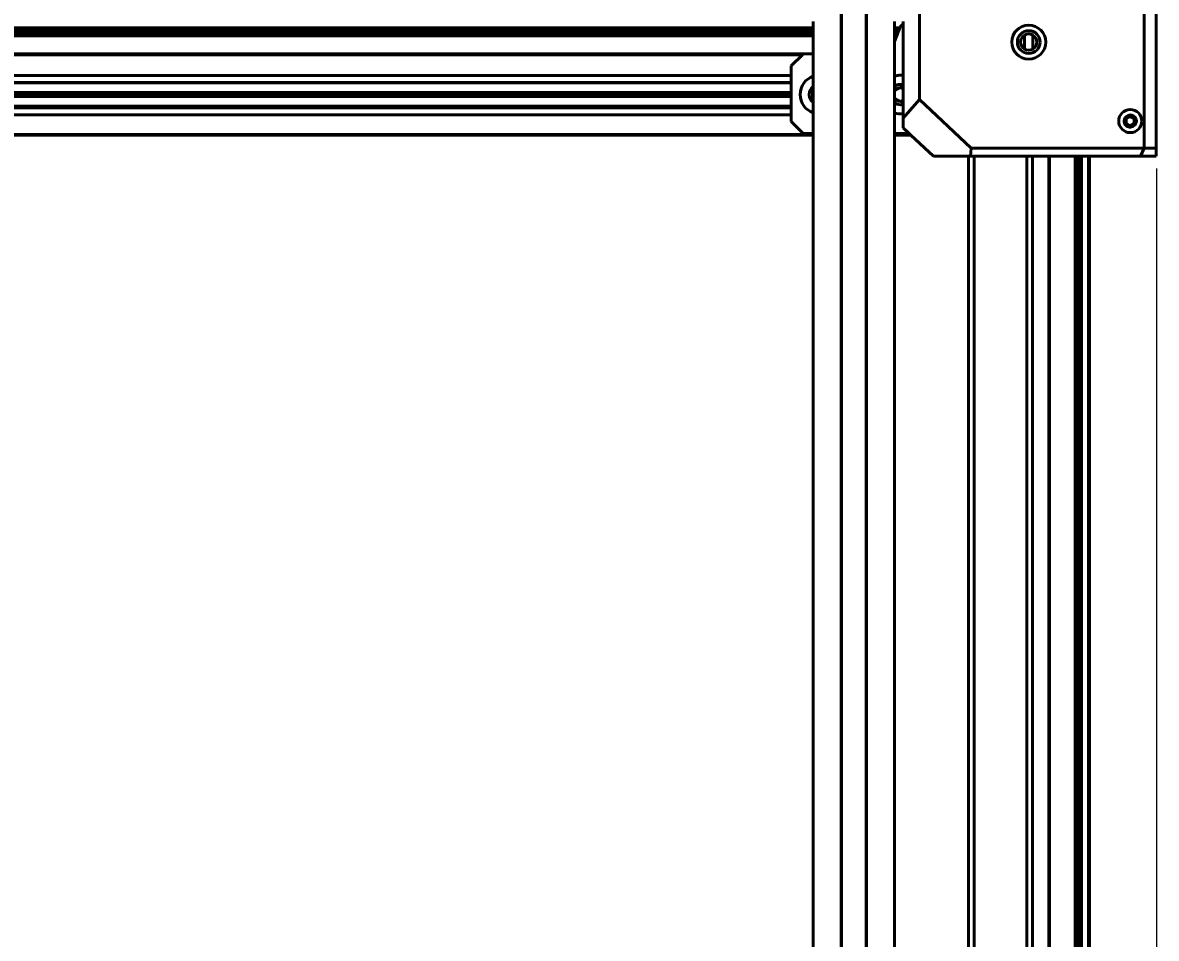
# Model space of a CAD drawing. Header units: millimetres. Extents: x 15 to 415, y 5 to 292.
# Drawn here: x 113.17 to 148.06, y 214.1 to 242.26 of the extents above; entities that cross this region are included whole.
import ezdxf

# ---------------------------------------------------------------- set-up
doc = ezdxf.new("R2010")
doc.units = ezdxf.units.MM
doc.layers.add('Annotations', color=7, linetype='Continuous')
doc.layers.add('Geometries', color=7, linetype='Continuous')
doc.styles.add('Shapr2', font='txt', dxfattribs={"height": 3.3495})
doc.dimstyles.new('ISO-25', dxfattribs={"dimtxt": 2.5, "dimasz": 2.5, "dimexe": 1.25, "dimexo": 0.625, "dimtad": 1, "dimtxsty": 'Standard', "dimcen": 2.5, "dimadec": 0, "dimazin": 0, "dimtfac": 1, "dimtmove": 0, "dimatfit": 3, "dimfxl": 1, "dimarcsym": 0})

# ---------------------------------------------------------------- blocks, each defined once
blk = doc.blocks.new('*D2')
at = {"layer": 'Annotations', "color": 0, "linetype": 'Continuous', "lineweight": 15}
for p, q in [((86.941, 238.24), (86.941, 157.687)), ((148.059, 237.777), (148.059, 157.687)), ((89.441, 158.937), (145.559, 158.937))]:
    blk.add_line(p, q, dxfattribs=at)
at = {"layer": 'Annotations', "color": 0}
for points in [[(89.441, 159.353), (89.441, 158.52), (86.941, 158.937)], [(145.559, 158.52), (145.559, 159.353), (148.059, 158.937)]]:
    blk.add_solid(points, dxfattribs=at)
at = {"layer": 'Defpoints', "color": 0}
for p in [(86.941, 238.865), (148.059, 238.402), (148.059, 158.937)]:
    blk.add_point(p, dxfattribs=at)
at = {"layer": 'Annotations', "color": 0, "lineweight": 15, "insert": (122.906, 161.63), "char_height": 3.3495, "attachment_point": 5, "style": 'Shapr2'}
blk.add_mtext('\\A1;488,94', dxfattribs=at)

msp = doc.modelspace()

# ---------------------------------------------------------------- linework, layer by layer
at = {"layer": 'Geometries', "linetype": 'Continuous', "lineweight": 40}
for p, q in [((138.3632, 259.8998), (138.3632, 194.3774)), ((138.3692, 194.3098), (138.3692, 259.8998)), ((139.1321, 194.3098), (139.1321, 259.8998)), ((139.1382, 194.3688), (139.1382, 259.8998)), ((148.0588, 245.463), (148.0588, 238.4017)), ((147.6838, 238.4017), (147.6838, 245.088)), ((140.7676, 242.743), (140.7676, 239.8994)), ((137.5007, 242.1073), (137.5007, 242.2948)), ((140.0007, 242.2948), (140.0007, 242.1073)), ((140.1804, 242.133), (140.1704, 242.1073)), ((140.1804, 242.133), (140.2676, 242.2283)), ((140.2676, 242.2283), (140.2676, 242.2948)), ((140.2676, 240.6412), (140.2676, 242.2283)), ((137.5007, 242.1073), (97.5007, 242.1073)), ((97.5007, 242.0578), (137.5007, 242.0578)), ((137.5007, 241.9977), (97.5007, 241.9977)), ((97.5007, 241.9669), (137.5007, 241.9669)), ((137.5007, 241.9068), (97.5007, 241.9068)), ((137.5007, 241.8573), (97.5007, 241.8573)), ((137.5007, 242.0578), (137.5007, 242.1073)), ((137.5007, 241.9977), (137.5007, 242.0578)), ((137.5007, 241.9669), (137.5007, 241.9977)), ((137.5007, 241.9068), (137.5007, 241.9669)), ((137.5007, 241.8573), (137.5007, 241.9068)), ((137.5007, 241.3024), (137.5007, 241.8573)), ((140.0007, 242.1073), (140.0007, 242.0578)), ((140.1704, 242.1073), (140.0007, 242.1073)), ((140.0007, 242.0578), (140.0007, 241.9977)), ((140.0007, 242.0578), (140.1512, 242.0578)), ((140.0007, 241.9977), (140.0007, 241.9669)), ((140.1278, 241.9977), (140.0007, 241.9977)), ((140.0007, 241.9669), (140.0007, 241.9068)), ((140.0007, 241.9669), (140.1158, 241.9669)), ((140.0007, 241.9068), (140.0007, 241.8573)), ((140.0925, 241.9068), (140.0007, 241.9068)), ((140.0007, 241.8573), (140.0007, 241.6707)), ((140.0732, 241.8573), (140.0007, 241.8573)), ((140.0732, 241.8573), (140.0007, 241.6707)), ((140.0925, 241.9068), (140.0732, 241.8573)), ((140.1158, 241.9669), (140.0925, 241.9068)), ((140.1278, 241.9977), (140.1158, 241.9669)), ((140.1512, 242.0578), (140.1278, 241.9977)), ((140.1704, 242.1073), (140.1512, 242.0578)), ((144.0069, 241.8815), (144.0069, 241.4484)), ((144.2569, 241.4484), (144.2569, 241.8815)), ((140.0007, 241.6707), (140.0007, 240.6404)), ((137.1932, 241.3024), (97.7948, 241.3024)), ((137.1682, 241.2775), (97.8198, 241.2775)), ((137.1682, 241.2775), (136.825, 240.9342)), ((137.1932, 241.3024), (137.1682, 241.2775)), ((137.1932, 241.3024), (137.5007, 241.3024)), ((137.5007, 240.6404), (137.5007, 241.3024)), ((136.825, 240.6404), (136.825, 240.9342)), ((136.825, 240.6404), (98.1988, 240.6404)), ((136.825, 240.4225), (98.1988, 240.4225)), ((136.825, 240.4074), (98.1988, 240.4074)), ((136.825, 240.4225), (136.825, 240.6404)), ((136.825, 240.4074), (136.825, 240.4225)), ((136.825, 240.1121), (136.825, 240.4074)), ((137.5007, 240.615), (137.5007, 240.6404)), ((137.5007, 240.615), (137.5007, 240.4574)), ((137.5007, 240.4574), (137.5007, 240.4074)), ((137.5007, 240.3555), (137.5007, 240.4074)), ((140.0007, 240.615), (140.0007, 240.6404)), ((140.0007, 240.615), (140.0007, 240.4574)), ((140.0007, 240.4074), (140.0007, 240.4574)), ((140.0007, 240.3555), (140.0007, 240.4074)), ((140.2676, 240.3553), (140.2676, 240.6412)), ((136.825, 240.1121), (98.1988, 240.1121)), ((136.825, 240.0524), (98.1988, 240.0524)), ((136.825, 240.0524), (136.825, 240.1121)), ((136.825, 239.9928), (136.825, 240.0524)), ((137.3781, 240.0561), (137.3782, 240.059)), ((137.3781, 240.0546), (137.3781, 240.0561)), ((137.3781, 240.0536), (137.3781, 240.0546)), ((137.3782, 240.0465), (137.3781, 240.0492)), ((137.5007, 240.3555), (137.5007, 240.3006)), ((137.5007, 240.1564), (137.5007, 240.3006)), ((137.5007, 239.9485), (137.5007, 240.1564)), ((140.0007, 240.3006), (140.0007, 240.3555)), ((140.0007, 240.3006), (140.0007, 240.1564)), ((140.0007, 240.1564), (140.0007, 239.9485)), ((140.0031, 240.1607), (140.1906, 240.269)), ((140.0031, 240.1607), (140.1906, 240.269)), ((140.0031, 240.1607), (140.0031, 240.1606)), ((140.0031, 240.0524), (140.0031, 240.1606)), ((140.0031, 239.9442), (140.0031, 240.0524)), ((140.1808, 240.3648), (140.19, 240.3649)), ((140.1906, 240.269), (140.2676, 240.2245)), ((140.1906, 240.269), (140.2676, 240.2245)), ((140.1907, 240.3649), (140.1928, 240.3649)), ((140.2676, 240.2548), (140.2676, 240.3553)), ((140.2676, 240.2245), (140.2676, 240.2548)), ((140.2676, 239.8804), (140.2676, 240.2245)), ((136.825, 239.9928), (98.1988, 239.9928)), ((136.825, 239.6975), (98.1988, 239.6975)), ((136.825, 239.6975), (136.825, 239.9928)), ((136.825, 239.6475), (136.825, 239.6975)), ((137.5007, 239.8043), (137.5007, 239.9485)), ((137.5007, 239.8043), (137.5007, 239.7495)), ((137.5007, 239.7495), (137.5007, 239.6975)), ((137.5007, 239.6975), (137.5007, 239.6475)), ((140.0007, 239.9485), (140.0007, 239.8043)), ((140.0007, 239.7495), (140.0007, 239.8043)), ((140.0007, 239.7495), (140.0007, 239.6975)), ((140.0007, 239.6475), (140.0007, 239.6975)), ((140.1906, 239.8359), (140.0031, 239.9442)), ((140.1819, 239.7401), (140.1813, 239.7401)), ((140.1883, 239.74), (140.1819, 239.7401)), ((140.1906, 239.7399), (140.1883, 239.74)), ((140.2676, 239.8804), (140.1906, 239.8359)), ((140.1906, 239.7399), (140.1958, 239.74)), ((140.1958, 239.74), (140.2014, 239.7401)), ((140.2014, 239.7401), (140.2022, 239.7402)), ((140.2078, 239.7404), (140.2114, 239.7406)), ((140.2676, 239.3245), (140.7676, 239.8994)), ((140.2676, 239.8501), (140.2676, 239.8804)), ((140.2676, 239.7496), (140.2676, 239.8501)), ((140.2676, 239.7493), (140.2676, 239.7496)), ((140.2676, 239.4637), (140.2676, 239.7493)), ((142.3614, 238.4017), (140.7676, 239.8994)), ((136.825, 239.6475), (98.1988, 239.6475)), ((136.825, 239.4296), (98.1988, 239.4296)), ((136.825, 239.4296), (136.825, 239.6475)), ((136.825, 239.2256), (136.825, 239.4296)), ((137.5007, 239.4899), (137.5007, 239.6475)), ((137.5007, 239.4899), (137.5007, 239.4296)), ((137.5007, 238.8574), (137.5007, 239.4296)), ((140.0007, 239.4899), (140.0007, 239.6475)), ((140.0007, 239.4899), (140.0007, 239.4296)), ((140.0007, 239.4296), (140.0007, 238.8574)), ((140.2676, 239.3245), (140.2676, 239.4637)), ((147.251, 239.3778), (147.1319, 239.309)), ((147.2569, 239.3812), (147.251, 239.3778)), ((147.2569, 239.3812), (147.3749, 239.313)), ((136.825, 239.2256), (137.1932, 238.8574)), ((140.2676, 239.0267), (140.2676, 239.3245)), ((140.4478, 238.8574), (140.2676, 239.0267)), ((147.1319, 239.309), (147.1319, 239.3008)), ((147.1319, 239.2368), (147.1319, 239.3008)), ((147.1319, 239.2368), (147.1319, 239.1728)), ((147.1319, 239.1647), (147.1319, 239.1728)), ((147.1319, 239.1647), (147.1388, 239.1606)), ((147.2569, 239.0925), (147.1388, 239.1606)), ((147.2512, 239.0494), (147.2534, 239.0494)), ((147.2534, 239.0494), (147.2561, 239.0493)), ((147.2561, 239.0493), (147.2569, 239.0493)), ((147.2569, 239.0925), (147.2626, 239.0958)), ((147.2569, 239.0493), (147.2629, 239.0494)), ((147.2626, 239.0958), (147.3819, 239.1647)), ((147.3819, 239.309), (147.3749, 239.313)), ((147.3819, 239.309), (147.3819, 239.3008)), ((147.3819, 239.2368), (147.3819, 239.3008)), ((147.3819, 239.2368), (147.3819, 239.1728)), ((147.3819, 239.1647), (147.3819, 239.1728)), ((147.4442, 239.2448), (147.4444, 239.2368)), ((137.5007, 238.8275), (97.5007, 238.8275)), ((137.5007, 238.8025), (97.5007, 238.8025)), ((137.5007, 238.8574), (137.1932, 238.8574)), ((137.5007, 238.8275), (137.5007, 238.8574)), ((137.5007, 238.8025), (137.5007, 238.8275)), ((137.5007, 195.9928), (137.5007, 238.8025)), ((140.0007, 238.8574), (140.0007, 238.8275)), ((140.4478, 238.8574), (140.0007, 238.8574)), ((140.0007, 238.8275), (140.0007, 238.8025)), ((140.4797, 238.8275), (140.0007, 238.8275)), ((140.0007, 238.8025), (140.0007, 195.9928)), ((140.5063, 238.8025), (140.0007, 238.8025)), ((140.4797, 238.8275), (140.4478, 238.8574)), ((140.5063, 238.8025), (140.4797, 238.8275)), ((141.1987, 238.1517), (140.5063, 238.8025)), ((142.3385, 238.1517), (142.3614, 238.4017)), ((142.3614, 238.4017), (147.6838, 238.4017)), ((147.6838, 238.4017), (147.5744, 238.1517)), ((147.6838, 238.4017), (148.0588, 238.4017)), ((148.0588, 238.4017), (148.0588, 238.1517)), ((142.2806, 238.1517), (141.1987, 238.1517)), ((142.3385, 238.1517), (142.2806, 238.1517)), ((142.2806, 238.1517), (142.2806, 195.9928)), ((142.4531, 238.1517), (142.3385, 238.1517)), ((144.0781, 238.1517), (142.4531, 238.1517)), ((142.4531, 195.9928), (142.4531, 238.1517)), ((144.2506, 238.1517), (144.0781, 238.1517)), ((144.0781, 238.1517), (144.0781, 195.9928)), ((144.7506, 238.1517), (144.2506, 238.1517)), ((144.2506, 195.9928), (144.2506, 238.1517)), ((144.7756, 238.1517), (144.7506, 238.1517)), ((144.7506, 195.9928), (144.7506, 238.1517)), ((145.5577, 238.1517), (144.7756, 238.1517)), ((144.7756, 195.9928), (144.7756, 238.1517)), ((145.6256, 238.1517), (145.5577, 238.1517)), ((145.5577, 195.9928), (145.5577, 238.1517)), ((145.6881, 238.1517), (145.6256, 238.1517)), ((145.6256, 195.9928), (145.6256, 238.1517)), ((145.7561, 238.1517), (145.6881, 238.1517)), ((145.6881, 195.9928), (145.6881, 238.1517)), ((145.9756, 238.1517), (145.7561, 238.1517)), ((145.7561, 195.9928), (145.7561, 238.1517)), ((146.0006, 238.1517), (145.9756, 238.1517)), ((145.9756, 195.5743), (145.9756, 238.1517)), ((147.5744, 238.1517), (146.0006, 238.1517)), ((146.0006, 195.9928), (146.0006, 238.1517)), ((148.0588, 238.1517), (147.5744, 238.1517))]:
    msp.add_line(p, q, dxfattribs=at)
at = {"layer": 'Geometries', "linetype": 'Continuous', "lineweight": 40, "flags": 128}
for points in [[(137.3781, 240.0492), (137.3781, 240.0524), (137.3781, 240.0536)], [(137.3784, 240.0397), (137.3783, 240.0402), (137.3782, 240.0465)], [(140.1766, 240.3646), (140.1784, 240.3647), (140.1808, 240.3648)], [(140.19, 240.3649), (140.1906, 240.3649), (140.1907, 240.3649)], [(140.1928, 240.3649), (140.2031, 240.3647), (140.2064, 240.3646)], [(140.2064, 240.3646), (140.2157, 240.3639), (140.2285, 240.3626), (140.2414, 240.3608), (140.2544, 240.3584), (140.2673, 240.3554), (140.2676, 240.3553)], [(140.2078, 239.7404), (140.2029, 239.7402), (140.2022, 239.7402)], [(140.2676, 239.7496), (140.2666, 239.7493), (140.2535, 239.7463), (140.2405, 239.744), (140.2278, 239.7422), (140.2153, 239.7409), (140.2114, 239.7406)], [(147.2052, 239.0566), (147.2078, 239.0559), (147.2178, 239.0534), (147.2277, 239.0516), (147.2376, 239.0503), (147.2473, 239.0496), (147.2512, 239.0494)], [(147.2629, 239.0494), (147.2664, 239.0496), (147.267, 239.0496)]]:
    msp.add_lwpolyline(points, dxfattribs=at)
at = {"layer": 'Geometries', "linetype": 'Continuous', "lineweight": 40}
for centre, radius in [((144.1319, 241.665), 0.5218), ((144.1319, 241.665), 0.35), ((147.2569, 239.2368), 0.3563)]:
    msp.add_circle(centre, radius, dxfattribs=at)
for centre, radius, start, end in [((144.1319, 241.665), 0.25, 120, 240), ((144.1319, 241.665), 0.25, 60, 120), ((144.1319, 241.665), 0.25, 300, 60), ((144.1319, 241.665), 0.25, 240, 300), ((137.6906, 240.0524), 0.5937, 108.65582, 180), ((140.1906, 240.0524), 0.5937, 97.99259, 108.65582), ((140.1906, 240.0524), 0.5937, 82.54545, 97.99259), ((137.6906, 240.0524), 0.5937, 180, 251.34418), ((137.6906, 240.0524), 0.5937, 180, 251.34418), ((137.6906, 240.0524), 0.3125, 127.43412, 178.80802), ((137.6906, 240.0524), 0.3125, 182.34164, 232.56588), ((137.6906, 240.0524), 0.2165, 151.31242, 208.68758), ((140.1906, 240.0524), 0.3125, 92.55963, 127.43412), ((140.1906, 240.0524), 0.2165, 150, 151.31242), ((140.1906, 240.0524), 0.2165, 90, 150), ((140.1906, 240.0524), 0.2165, 69.15753, 90), ((140.1906, 240.0524), 0.2165, 208.68758, 210), ((140.1906, 240.0524), 0.3125, 232.56588, 268.29034), ((140.1906, 240.0524), 0.2165, 210, 270), ((140.1906, 240.0524), 0.2165, 270, 290.84247), ((140.1906, 240.0524), 0.5937, 251.34418, 277.45455), ((140.1906, 240.0524), 0.5937, 251.34418, 277.45455), ((147.2569, 239.2368), 0.1875, 148.23083, 254.0137), ((147.2569, 239.2368), 0.1875, 2.42237, 148.23083), ((147.2569, 239.2368), 0.1443, 90, 150), ((147.2569, 239.2368), 0.1443, 30, 90), ((147.2569, 239.2368), 0.1443, 150, 210), ((147.2569, 239.2368), 0.1443, 210, 270), ((147.2569, 239.2368), 0.1443, 270, 330), ((147.2569, 239.2368), 0.1875, 273.08909, 0), ((147.2569, 239.2368), 0.1443, 330, 30)]:
    msp.add_arc(centre, radius, start, end, dxfattribs=at)

# ---------------------------------------------------------------- dimensions: what is measured, and where the dimension line sits
at = {"layer": 'Annotations', "linetype": 'Continuous', "lineweight": 15}
dim = msp.add_linear_dim(base=(148.0588, 158.9366), p1=(86.9412, 238.8653), p2=(148.0588, 238.4017), angle=180, dimstyle='ISO-25', override={"dimscale": 1, "dimgap": 0.7, "dimdec": 2, "dimlfac": 8, "dimrnd": 0.01, "dimzin": 8, "dimdsep": 44, "dimtxsty": 'Shapr2', "dimse1": 0, "dimse2": 0, "dimadec": 2, "dimtol": 0, "dimlim": 0, "dimtp": 0, "dimtm": 0, "dimtfac": 0.6, "dimtdec": 8, "dimfrac": 2, "dimtolj": 1, "dimlwd": 15, "dimlwe": 15}, dxfattribs=at)
dim.commit()
dim.dimension.update_dxf_attribs({"geometry": '*D2', "text_midpoint": (122.9058, 158.9366), "dimtype": 160})

doc.saveas('drawing.dxf')
